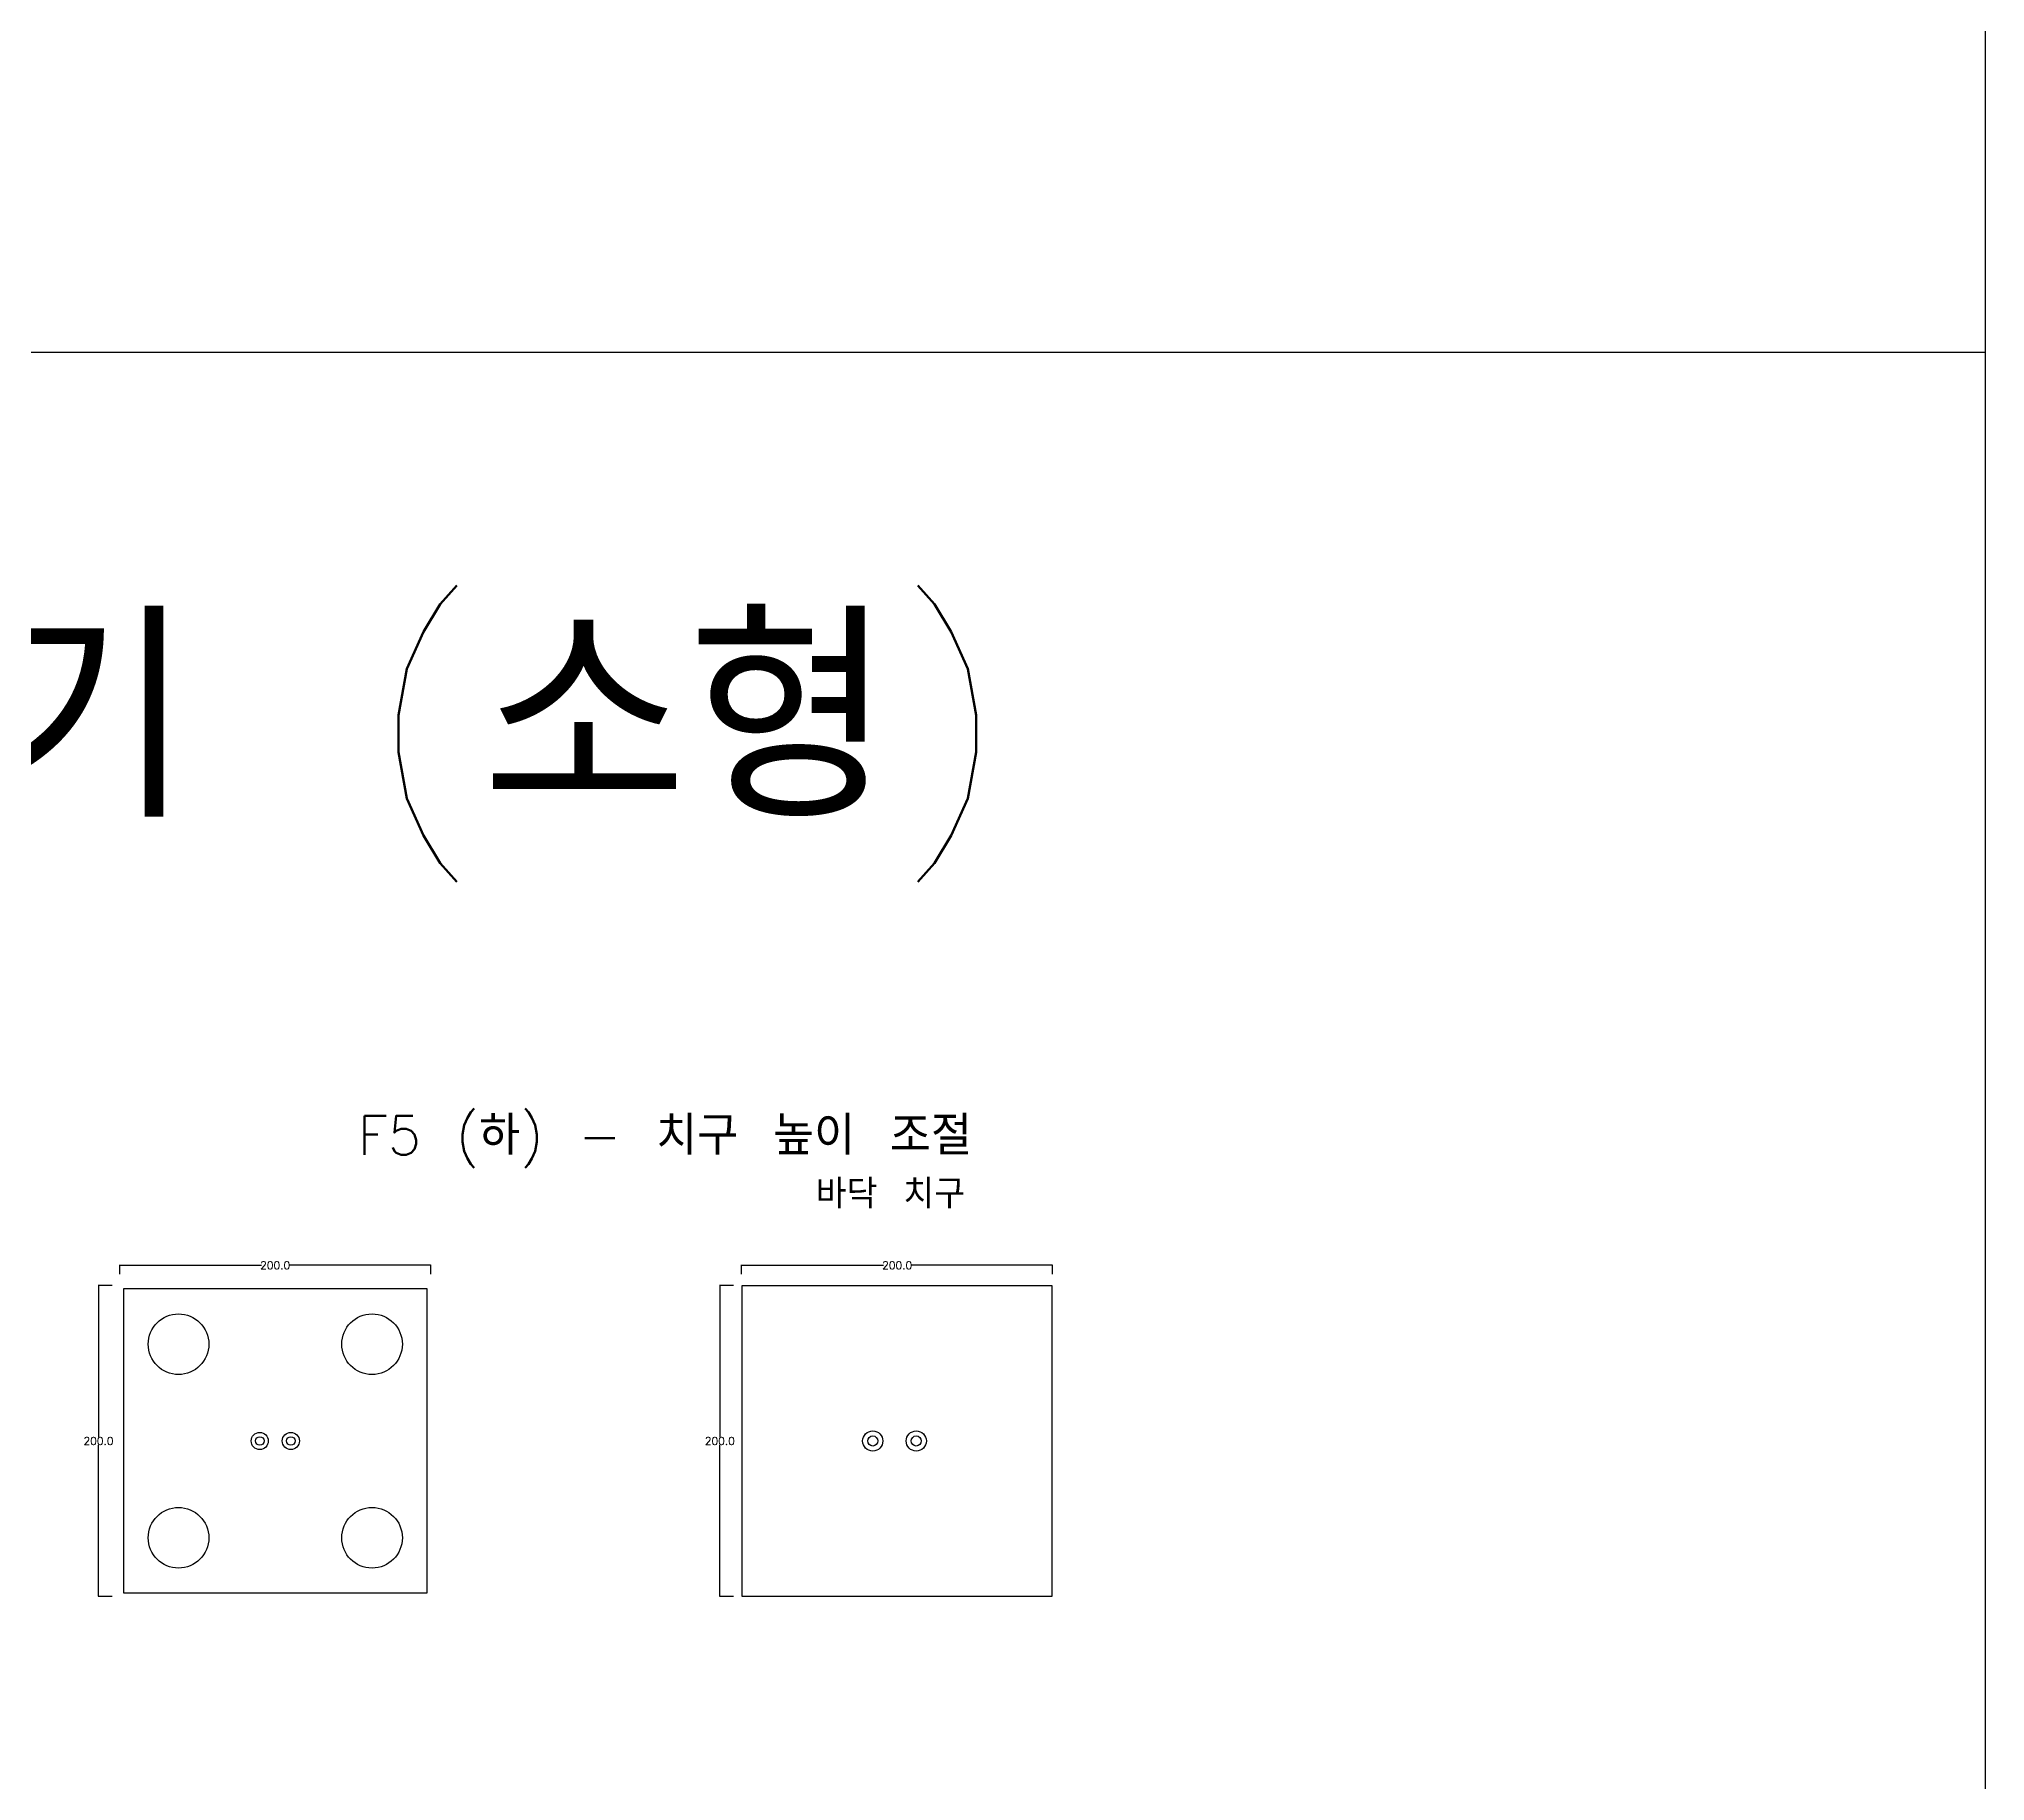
# Model space of a CAD drawing. Header units: millimetres. Extents: x 37110 to 56310, y -3510 to 5490.
# Drawn here: x 55058 to 56310, y 971 to 2092 of the extents above; entities that cross this region are included whole.
import ezdxf

# ---------------------------------------------------------------- set-up
doc = ezdxf.new("R2010")
doc.units = ezdxf.units.MM
for name, color, linetype in [('TEXT', 3, 'Continuous'), ('볼트 구멍', 7, 'Continuous'), ('치구', 7, 'Continuous'), ('치수', 7, 'Continuous')]:
    doc.layers.add(name, color=color, linetype=linetype)
doc.styles.get("Standard").update_dxf_attribs({"font": 'txt.shx', "bigfont": 'whgtxt.shx'})
doc.dimstyles.get("Standard").update_dxf_attribs({"dimtxt": 7, "dimasz": 0.18, "dimexe": 0.18, "dimexo": 0.0625, "dimgap": 0.09, "dimtad": 0, "dimtih": 1, "dimtoh": 1, "dimdec": 1, "dimzin": 0, "dimdsep": 46, "dimtxsty": 'Standard', "dimcen": 0.09, "dimadec": 0, "dimazin": 0, "dimtfac": 1, "dimtdec": 1, "dimtofl": 0, "dimtmove": 0, "dimatfit": 3, "dimfxl": 0, "dimtolj": 1, "dimtzin": 0, "dimarcsym": 0})

# ---------------------------------------------------------------- blocks, each defined once
blk = doc.blocks.new('*D1653')
at = {"layer": 'Defpoints', "color": 0, "linetype": 'Continuous'}
for p in [(55105.1, 1290), (55096.2, 1090), (55105.1, 1090)]:
    blk.add_point(p, dxfattribs=at)
at = {"layer": '치수', "color": 0, "linetype": 'Continuous', "lineweight": -2}
for p, q in [((55105, 1290), (55096, 1290)), ((55096.2, 1289.8), (55096.2, 1192.6)), ((55096.2, 1090.2), (55096.2, 1187.4)), ((55105, 1090), (55096, 1090))]:
    blk.add_line(p, q, dxfattribs=at)
at = {"layer": '치수', "color": 0, "linetype": 'Continuous'}
for points in [[(55096.2, 1289.8), (55096.2, 1289.8), (55096.2, 1290)], [(55096.2, 1090.2), (55096.2, 1090.2), (55096.2, 1090)]]:
    blk.add_solid(points, dxfattribs=at)
at = {"layer": '치수', "color": 0, "linetype": 'Continuous', "insert": (55096.2, 1190), "char_height": 5, "attachment_point": 5}
blk.add_mtext('\\A1;200.0', dxfattribs=at)
blk = doc.blocks.new('*D1665')
at = {"layer": 'Defpoints', "color": 0, "linetype": 'Continuous'}
for p in [(55310, 1303), (55110, 1297.1), (55310, 1297.1)]:
    blk.add_point(p, dxfattribs=at)
at = {"layer": '치수', "color": 0, "linetype": 'Continuous', "lineweight": -2}
for p, q in [((55110, 1297.2), (55110, 1303.2)), ((55110.2, 1303), (55201.2, 1303)), ((55309.8, 1303), (55218.8, 1303)), ((55310, 1297.2), (55310, 1303.2))]:
    blk.add_line(p, q, dxfattribs=at)
at = {"layer": '치수', "color": 0, "linetype": 'Continuous'}
for points in [[(55110.2, 1303), (55110.2, 1303), (55110, 1303)], [(55309.8, 1303), (55309.8, 1303), (55310, 1303)]]:
    blk.add_solid(points, dxfattribs=at)
at = {"layer": '치수', "color": 0, "linetype": 'Continuous', "insert": (55210, 1303), "char_height": 5, "attachment_point": 5}
blk.add_mtext('\\A1;200.0', dxfattribs=at)
blk = doc.blocks.new('*D1689')
at = {"layer": 'Defpoints', "color": 0, "linetype": 'Continuous'}
for p in [(55504.9, 1290), (55496, 1090), (55504.9, 1090)]:
    blk.add_point(p, dxfattribs=at)
at = {"layer": '치수', "color": 0, "linetype": 'Continuous', "lineweight": -2}
for p, q in [((55504.8, 1290), (55495.8, 1290)), ((55496, 1289.8), (55496, 1192.6)), ((55496, 1090.2), (55496, 1187.4)), ((55504.8, 1090), (55495.8, 1090))]:
    blk.add_line(p, q, dxfattribs=at)
at = {"layer": '치수', "color": 0, "linetype": 'Continuous'}
for points in [[(55495.9, 1289.8), (55496, 1289.8), (55496, 1290)], [(55495.9, 1090.2), (55496, 1090.2), (55496, 1090)]]:
    blk.add_solid(points, dxfattribs=at)
at = {"layer": '치수', "color": 0, "linetype": 'Continuous', "insert": (55496, 1190), "char_height": 5, "attachment_point": 5}
blk.add_mtext('\\A1;200.0', dxfattribs=at)
blk = doc.blocks.new('*D1690')
at = {"layer": 'Defpoints', "color": 0, "linetype": 'Continuous'}
for p in [(55710, 1303), (55510, 1297.1), (55710, 1297.1)]:
    blk.add_point(p, dxfattribs=at)
at = {"layer": '치수', "color": 0, "linetype": 'Continuous', "lineweight": -2}
for p, q in [((55510, 1297.2), (55510, 1303.2)), ((55510.2, 1303), (55601.2, 1303)), ((55709.8, 1303), (55618.8, 1303)), ((55710, 1297.2), (55710, 1303.2))]:
    blk.add_line(p, q, dxfattribs=at)
at = {"layer": '치수', "color": 0, "linetype": 'Continuous'}
for points in [[(55510.2, 1303), (55510.2, 1303), (55510, 1303)], [(55709.8, 1303), (55709.8, 1303), (55710, 1303)]]:
    blk.add_solid(points, dxfattribs=at)
at = {"layer": '치수', "color": 0, "linetype": 'Continuous', "insert": (55610, 1303), "char_height": 5, "attachment_point": 5}
blk.add_mtext('\\A1;200.0', dxfattribs=at)

msp = doc.modelspace()

# ---------------------------------------------------------------- linework, layer by layer
at = {"color": 6}
for p, q in [((56310, 5490), (56310, -3510)), ((56310, 1890), (37110, 1890))]:
    msp.add_line(p, q, dxfattribs=at)
at = {"layer": '볼트 구멍', "color": 6}
for centre, radius in [((55200, 1190), 5.5), ((55220, 1190), 5.5), ((55594.375, 1190), 6.5), ((55622.375, 1190), 6.5)]:
    msp.add_circle(centre, radius, dxfattribs=at)
at = {"layer": '볼트 구멍', "color": 3}
for centre, radius in [((55200, 1190), 2.75), ((55220, 1190), 2.75), ((55594.375, 1190), 3.25), ((55622.375, 1190), 3.25)]:
    msp.add_circle(centre, radius, dxfattribs=at)
at = {"layer": '치구'}
for points in [[(55510.25, 1289.75), (55510.25, 1090.25), (55709.75, 1090.25), (55709.75, 1289.75)], [(55112.25, 1287.75), (55112.25, 1092.25), (55307.75, 1092.25), (55307.75, 1287.75)]]:
    msp.add_lwpolyline(points, close=True, dxfattribs=at)
for centre in [(55147.75, 1252.25), (55272.25, 1252.25), (55147.75, 1127.75), (55272.25, 1127.75)]:
    msp.add_circle(centre, 19.5, dxfattribs=at)

# ---------------------------------------------------------------- texts
at = {"layer": 'TEXT', "linetype": 'Continuous'}
for s, height, p in [('송운사 9-10호기 (소형)', 125, (53922.974, 1591.282)), ('F5 (하) - 치구 높이 조절', 25, (55263.12, 1374.026)), ('바닥 치구', 18.75, (55557.675, 1339.615))]:
    msp.add_text(s, height=height, dxfattribs=at).set_placement(p)

# ---------------------------------------------------------------- dimensions: what is measured, and where the dimension line sits
at = {"layer": '치수', "color": 4, "linetype": 'Continuous'}
for base, p1, p2, picture, middle in [((55310, 1302.99), (55110, 1297.107), (55310, 1297.107), '*D1665', (55210, 1302.99)), ((55710, 1302.99), (55510, 1297.107), (55710, 1297.107), '*D1690', (55610, 1302.99))]:
    dim = msp.add_linear_dim(base=base, p1=p1, p2=p2, dimstyle='Standard', override={"dimtxt": 5}, dxfattribs=at)
    dim.commit()
    dim.dimension.update_dxf_attribs({"geometry": picture, "text_midpoint": middle})
for base, p1, p2, picture, middle in [((55096.204, 1090), (55105.109, 1290), (55105.109, 1090), '*D1653', (55096.204, 1190)), ((55495.954, 1090), (55504.859, 1290), (55504.859, 1090), '*D1689', (55495.954, 1190))]:
    dim = msp.add_linear_dim(base=base, p1=p1, p2=p2, angle=90, dimstyle='Standard', override={"dimtxt": 5}, dxfattribs=at)
    dim.commit()
    dim.dimension.update_dxf_attribs({"geometry": picture, "text_midpoint": middle})

doc.saveas('drawing.dxf')
